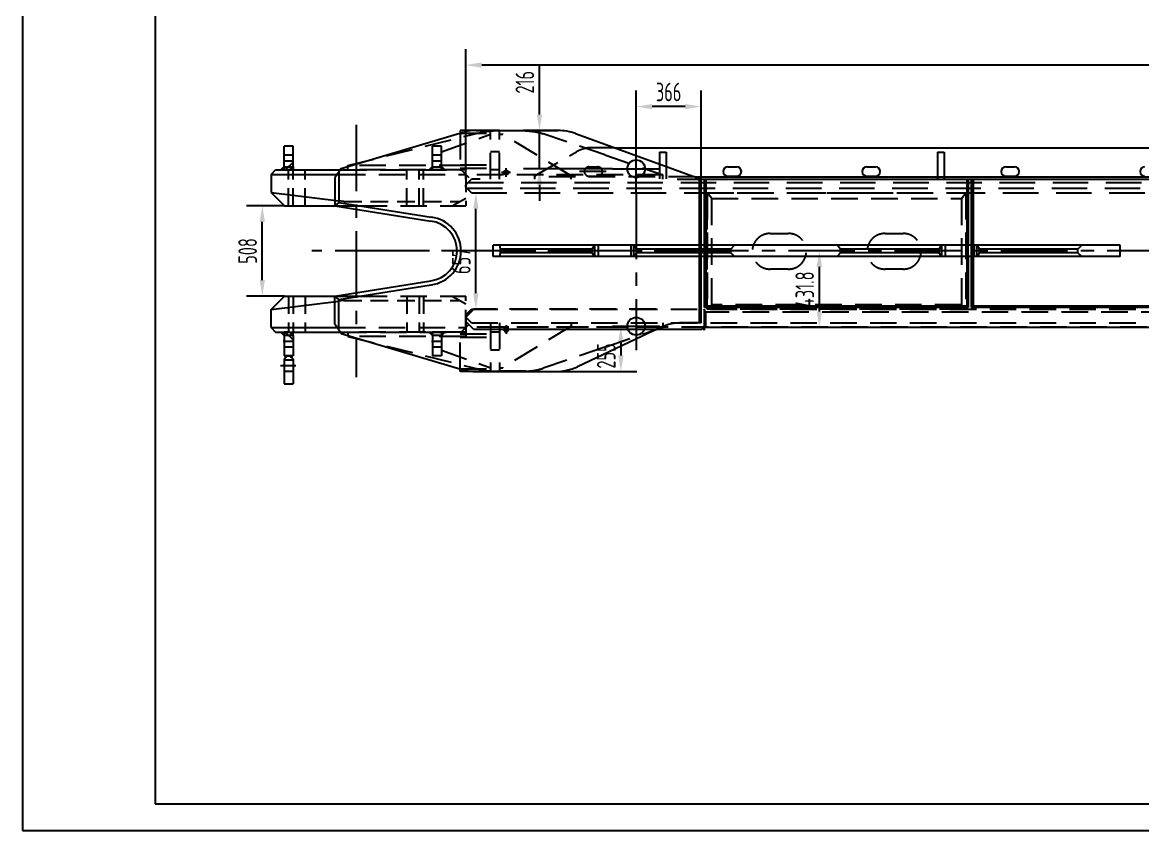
# Model space of a CAD drawing. Header units: millimetres. Extents: x 0 to 12600, y -354 to 8910.
# Drawn here: x 0 to 6322, y 0 to 4558 of the extents above; entities that cross this region are included whole.
import ezdxf

# ---------------------------------------------------------------- set-up
doc = ezdxf.new("R2010")
doc.units = ezdxf.units.MM
doc.header["$LTSCALE"] = 300
doc.linetypes.add('F', pattern=[0.75, 0.5, -0.25])
doc.linetypes.add('G', pattern=[2, 1.25, -0.25, 0.25, -0.25])
for name, color, linetype in [('01', 7, 'Continuous'), ('02', 1, 'Continuous'), ('04', 2, 'F'), ('05', 4, 'G'), ('08', 1, 'Continuous'), ('11', 3, 'Continuous')]:
    doc.layers.add(name, color=color, linetype=linetype)
doc.styles.get("Standard").update_dxf_attribs({"font": 'isocp', "width": 0.707, "bigfont": 'intecad.shx'})
doc.dimstyles.new('INTE', dxfattribs={"dimscale": 30, "dimtxt": 3.5, "dimasz": 3, "dimexe": 3, "dimexo": 0, "dimgap": 1, "dimtad": 1, "dimdec": 3, "dimdsep": 46, "dimtxsty": 'Standard', "dimcen": 0, "dimclrd": 1, "dimclre": 1, "dimclrt": 3, "dimaunit": 1, "dimadec": 0, "dimazin": 0, "dimtfac": 1, "dimtdec": 3, "dimtmove": 0, "dimatfit": 0, "dimfxl": 1, "dimarcsym": 0})

# ---------------------------------------------------------------- blocks, each defined once
blk = doc.blocks.new('qw34twqtwqt')
at = {"layer": '01', "color": 7, "linetype": 'Continuous', "ltscale": 1.333333}
blk.add_line((-6108.6, 13711.9), (-11147.4, 13711.9), dxfattribs=at)
at = {"layer": '04', "color": 2, "linetype": 'F', "ltscale": 1.333333}
for p, q in [((-4820.6, 13787.9), (-12379.1, 13787.9)), ((-4820.6, 13787.9), (-4788.6, 13755.9)), ((-4795.6, 13762.9), (-12302.6, 13762.9)), ((-4801.6, 13730.9), (-12302.6, 13730.9)), ((-4788.6, 13743.9), (-4820.6, 13711.9)), ((-4788.6, 13755.9), (-4788.6, 13743.9))]:
    blk.add_line(p, q, dxfattribs=at)
at = {"layer": '04', "color": 2, "linetype": 'F'}
for p, q in [((-5982.4, 13711.9), (-6108.6, 13711.9)), ((-4869.4, 13711.9), (-4820.6, 13711.9))]:
    blk.add_line(p, q, dxfattribs=at)
blk = doc.blocks.new('*D6')
at = {"layer": '08', "color": 1, "lineweight": -2}
for p, q in [((2534, 3597.6), (2649.2, 3597.6)), ((2559.2, 3030.6), (2559.2, 3507.6)), ((2534, 2940.6), (2649.2, 2940.6))]:
    blk.add_line(p, q, dxfattribs=at)
at = {"layer": '08', "color": 1}
for points in [[(2544.2, 3507.6), (2574.2, 3507.6), (2559.2, 3597.6)], [(2544.2, 3030.6), (2574.2, 3030.6), (2559.2, 2940.6)]]:
    blk.add_solid(points, dxfattribs=at)
at = {"layer": 'Defpoints', "color": 0}
for p in [(2534, 3597.6), (2559.2, 3597.6), (2534, 2940.6)]:
    blk.add_point(p, dxfattribs=at)
at = {"layer": '08', "color": 3, "insert": (2476.7, 3211), "char_height": 105, "attachment_point": 5, "rotation": 90}
blk.add_mtext('657', dxfattribs=at)
blk = doc.blocks.new('*D55')
at = {"layer": '02', "color": 1, "linetype": 'Continuous', "lineweight": -2}
for p, q in [((2502, 3701.1), (2502, 4407.7)), ((10792, 3806.1), (10792, 4407.7)), ((10702, 4317.7), (2592, 4317.7))]:
    blk.add_line(p, q, dxfattribs=at)
at = {"layer": '02', "color": 1, "linetype": 'Continuous'}
for points in [[(2592, 4332.7), (2592, 4302.7), (2502, 4317.7)], [(10702, 4332.7), (10702, 4302.7), (10792, 4317.7)]]:
    blk.add_solid(points, dxfattribs=at)
at = {"layer": 'Defpoints', "color": 0, "linetype": 'Continuous'}
for p in [(2502, 4317.7), (10792, 3806.1), (2502, 3701.1)]:
    blk.add_point(p, dxfattribs=at)
at = {"layer": '02', "color": 3, "linetype": 'Continuous', "insert": (6647, 4400.2), "char_height": 105, "attachment_point": 5}
blk.add_mtext('8290', dxfattribs=at)
blk = doc.blocks.new('qw3werwwaeewwrwrwer')
at = {"layer": '02', "linetype": 'Continuous'}
for points in [[(14454.3, 8340.9), (14473.3, 8340.9), (14473.3, 8321.9)], [(14542.3, 8340.9), (14523.3, 8340.9), (14523.3, 8321.9)], [(15311, 8340.9), (15311, 8321.9), (15330, 8340.9)], [(15380, 8340.9), (15361, 8340.9), (15361, 8321.9)]]:
    blk.add_hatch(color=1, dxfattribs=at).paths.add_polyline_path(points)
at = {"ltscale": 0.666667}
for p, q in [((15358.3, 8543.9), (14930.4, 8543.9)), ((15434.3, 8467.9), (15358.3, 8543.9)), ((15434.3, 8467.9), (15052.3, 8515.3)), ((15434.3, 8365.9), (15434.3, 8467.9))]:
    blk.add_line(p, q, dxfattribs=at)
for p, q in [((15330, 8340.9), (15311, 8321.9)), ((15311, 8321.9), (15311, 8207.4)), ((15330, 8340.9), (15361, 8340.9)), ((15361, 8340.9), (15361, 8207.4)), ((15311, 8207.4), (15361, 8207.4))]:
    blk.add_line(p, q)
at = {"layer": '01'}
for q in [(15052.3, 8365.9), (15409.3, 8340.9)]:
    blk.add_line((15434.3, 8365.9), q, dxfattribs=at)
at = {"layer": '01', "color": 7, "linetype": 'Continuous'}
blk.add_line((15409.3, 8340.9), (15044.9, 8340.9), dxfattribs=at)
at = {"layer": '02', "color": 1, "linetype": 'Continuous'}
for p, q in [((14473.3, 8321.9), (14454.3, 8340.9)), ((14523.3, 8321.9), (14542.3, 8340.9)), ((15311, 8321.9), (15311, 8340.9)), ((15361, 8321.9), (15380, 8340.9))]:
    blk.add_line(p, q, dxfattribs=at)
at = {"layer": '04', "color": 2, "linetype": 'F', "ltscale": 0.666667}
for p, q in [((14336.3, 8365.9), (14336.3, 8543.9)), ((14412.3, 8543.9), (14336.3, 8500)), ((14575, 8543.9), (14575, 8340.9)), ((14600, 8543.9), (14600, 8340.9)), ((14668.3, 8543.9), (14668.3, 8340.9)), ((15242.7, 8543.9), (15242.7, 8340.9)), ((15311, 8543.9), (15311, 8340.9)), ((15336, 8543.9), (15336, 8340.9)), ((15023.5, 8518.9), (14369, 8518.9))]:
    blk.add_line(p, q, dxfattribs=at)
at = {"layer": '04', "color": 2, "linetype": 'F'}
for p, q in [((14930.4, 8543.9), (14336.3, 8543.9)), ((15023.5, 8518.9), (15052.3, 8515.3)), ((14336.3, 8365.9), (14361.3, 8340.9)), ((15052.3, 8365.9), (14336.3, 8365.9)), ((15044.9, 8340.9), (14361.3, 8340.9)), ((14473.3, 8340.9), (14523.3, 8340.9)), ((14473.3, 8340.9), (14473.3, 8207.4)), ((14523.3, 8323.4), (14473.3, 8323.4)), ((14523.3, 8340.9), (14523.3, 8207.4)), ((15355, 8340.9), (15311, 8296.9)), ((15361, 8323.4), (15312.5, 8323.4)), ((14523.3, 8256.4), (14473.3, 8256.4)), ((15361, 8256.4), (15311, 8256.4)), ((14473.3, 8207.4), (14523.3, 8207.4))]:
    blk.add_line(p, q, dxfattribs=at)
at = {"layer": '05', "color": 4, "linetype": 'G'}
for p, q in [((14529.4, 8289.9), (14468.8, 8289.9)), ((15367.1, 8289.9), (15306.5, 8289.9))]:
    blk.add_line(p, q, dxfattribs=at)
blk = doc.blocks.new('WEWETRW4T')
for p, q in [((-2706.7, 5797.4), (-7816.5, 5797.4)), ((-4460.5, 5792.9), (-4510.5, 5792.9)), ((-3676.5, 5792.9), (-3726.5, 5792.9)), ((-2892.5, 5792.9), (-2942.5, 5792.9)), ((-4460.5, 5740.9), (-4510.5, 5740.9)), ((-4460.5, 5740.9), (-4510.5, 5740.9)), ((-3676.5, 5740.9), (-3726.5, 5740.9)), ((-2892.5, 5740.9), (-2942.5, 5740.9)), ((-2253.1, 5632.4), (-7957.4, 5632.4))]:
    blk.add_line(p, q)
for centre, start, end in [((-5244.5, 5766.9), 270, 90), ((-4510.5, 5766.9), 90, 270), ((-4460.5, 5766.9), 270, 90), ((-3726.5, 5766.9), 90, 270), ((-3676.5, 5766.9), 270, 90), ((-2942.5, 5766.9), 90, 270), ((-2892.5, 5766.9), 270, 90)]:
    blk.add_arc(centre, 26, start, end)
at = {"layer": '04', "color": 2, "linetype": 'F'}
for p, q in [((-2706.7, 5797.4), (-1803.5, 5797.4)), ((-2108.5, 5792.9), (-2158.5, 5792.9)), ((-1803.5, 5791.4), (-2037.6, 5656.3)), ((-1803.5, 5810.4), (-1803.5, 5791.4)), ((-2108.5, 5740.9), (-2158.5, 5740.9)), ((-2253.1, 5632.4), (-2126.6, 5632.4))]:
    blk.add_line(p, q, dxfattribs=at)
for centre, radius, start, end in [((-2158.5, 5766.9), 26, 90, 270), ((-2108.5, 5766.9), 26, 270, 90), ((-2126.6, 5810.4), 178, 270, 300)]:
    blk.add_arc(centre, radius, start, end, dxfattribs=at)
at = {"layer": '05', "color": 4, "linetype": 'G'}
blk.add_line((-2206.2, 5766.9), (-2055.8, 5766.9), dxfattribs=at)
blk = doc.blocks.new('eew')
at = {"layer": '01'}
for p, q in [((17927.9, 13043.6), (21465.9, 13043.6)), ((17927.9, 13043.6), (17927.9, 12979.6)), ((18165.9, 13021.6), (18143.9, 13043.6)), ((18734.3, 13043.6), (18720.7, 13021.6)), ((18735.3, 13043.6), (18933.3, 13043.6)), ((18735.6, 13043.6), (18735.6, 12979.6)), ((18754.1, 12979.6), (18754.1, 13043.6)), ((18915.6, 12979.6), (18915.6, 13043.6)), ((18934.2, 13043.6), (18934.2, 12979.6)), ((18935.5, 13043.6), (18949.1, 13021.6)), ((19524.4, 13043.6), (19504.9, 13021.6)), ((20103.8, 13043.6), (20124.9, 13021.6)), ((20670.1, 13043.6), (20656.5, 13021.6)), ((20657, 13043.6), (20879.6, 13043.6)), ((20671.4, 13043.6), (20671.4, 12979.6)), ((20690, 12979.6), (20690, 13043.6)), ((20874.3, 12979.6), (20874.3, 13043.6)), ((20892.9, 13043.6), (20892.9, 12979.6)), ((20894.1, 13043.6), (20907.8, 13021.6)), ((21429, 13043.6), (21423.9, 13021.6)), ((21465.9, 13043.6), (21465.9, 12979.6)), ((17927.9, 12979.6), (21465.9, 12979.6)), ((18165.9, 13001.6), (18143.9, 12979.6)), ((18165.9, 13021.6), (18720.7, 13021.6)), ((18165.9, 13021.6), (18165.9, 13001.6)), ((18165.9, 13001.6), (18720.7, 13001.6)), ((18720.7, 13021.6), (18720.7, 13001.6)), ((18720.7, 13001.6), (18734.3, 12979.6)), ((18949.1, 13001.6), (18935.5, 12979.6)), ((18949.1, 13021.6), (19504.9, 13021.6)), ((18949.1, 13021.6), (18949.1, 13001.6)), ((18949.1, 13001.6), (19504.9, 13001.6)), ((19504.9, 13021.6), (19504.9, 13001.6)), ((19504.9, 13001.6), (19524.4, 12979.6)), ((20124.9, 13001.6), (20103.8, 12979.6)), ((20124.9, 13021.6), (20656.5, 13021.6)), ((20124.9, 13021.6), (20124.9, 13001.6)), ((20124.9, 13001.6), (20656.5, 13001.6)), ((20656.5, 13021.6), (20656.5, 13001.6)), ((20656.5, 13001.6), (20670.1, 12979.6)), ((20907.8, 13001.6), (20894.1, 12979.6)), ((20907.8, 13021.6), (21423.9, 13021.6)), ((20907.8, 13021.6), (20907.8, 13001.6)), ((20907.8, 13001.6), (21423.9, 13001.6)), ((21423.9, 13021.6), (21423.9, 13001.6)), ((21423.9, 13001.6), (21429, 12979.6))]:
    blk.add_line(p, q, dxfattribs=at)
blk = doc.blocks.new('*D126')
at = {"layer": '08', "color": 1, "lineweight": -2}
for p, q in [((3464, 3851.6), (3464, 4173.3)), ((3830, 3674.1), (3830, 4173.3)), ((3740, 4083.3), (3554, 4083.3))]:
    blk.add_line(p, q, dxfattribs=at)
at = {"layer": '08', "color": 1}
for points in [[(3554, 4098.3), (3554, 4068.3), (3464, 4083.3)], [(3740, 4098.3), (3740, 4068.3), (3830, 4083.3)]]:
    blk.add_solid(points, dxfattribs=at)
at = {"layer": 'Defpoints', "color": 0}
for p in [(3464, 4083.3), (3464, 3851.6), (3830, 3674.1)]:
    blk.add_point(p, dxfattribs=at)
at = {"layer": '08', "color": 3, "insert": (3647, 4165.8), "char_height": 105, "attachment_point": 5}
blk.add_mtext('366', dxfattribs=at)
blk = doc.blocks.new('*D127')
at = {"layer": '08', "color": 1, "lineweight": -2}
for p, q in [((2918.1, 4038.6), (2918.1, 4312.9)), ((3021.8, 3948.6), (2828.1, 3948.6)), ((2918.1, 3732.6), (2918.1, 3948.6)), ((3329.7, 3732.6), (2828.1, 3732.6)), ((2918.1, 3642.6), (2918.1, 3552.6))]:
    blk.add_line(p, q, dxfattribs=at)
at = {"layer": '08', "color": 1}
for points in [[(2903.1, 4038.6), (2933.1, 4038.6), (2918.1, 3948.6)], [(2903.1, 3642.6), (2933.1, 3642.6), (2918.1, 3732.6)]]:
    blk.add_solid(points, dxfattribs=at)
at = {"layer": 'Defpoints', "color": 0}
for p in [(2918.1, 3948.6), (3021.8, 3948.6), (3329.7, 3732.6)]:
    blk.add_point(p, dxfattribs=at)
at = {"layer": '08', "color": 3, "insert": (2835.6, 4220.7), "char_height": 105, "attachment_point": 5, "rotation": 90}
blk.add_mtext('216', dxfattribs=at)
blk = doc.blocks.new('*D128')
at = {"layer": '08', "color": 1, "lineweight": -2}
for p, q in [((3329.7, 2844.6), (3467.4, 2844.6)), ((3377.4, 2754.6), (3377.4, 2679.6)), ((3008.8, 2589.6), (3467.4, 2589.6))]:
    blk.add_line(p, q, dxfattribs=at)
at = {"layer": '08', "color": 1}
for points in [[(3362.4, 2754.6), (3392.4, 2754.6), (3377.4, 2844.6)], [(3362.4, 2679.6), (3392.4, 2679.6), (3377.4, 2589.6)]]:
    blk.add_solid(points, dxfattribs=at)
at = {"layer": 'Defpoints', "color": 0}
for p in [(3329.7, 2844.6), (3008.8, 2589.6), (3377.4, 2589.6)]:
    blk.add_point(p, dxfattribs=at)
at = {"layer": '08', "color": 3, "insert": (3294.9, 2677), "char_height": 105, "attachment_point": 5, "rotation": 90}
blk.add_mtext('255', dxfattribs=at)
blk = doc.blocks.new('wqewweew')
at = {"layer": '04', "color": 2, "linetype": 'F'}
for p, q in [((12504.3, 7932.6), (12504.3, 7913.6)), ((12504.3, 7913.6), (12891.3, 7678.6)), ((12910.3, 7932.6), (12910.3, 7678.6)), ((12910.3, 7678.6), (12891.3, 7678.6))]:
    blk.add_line(p, q, dxfattribs=at)
blk.add_circle((12872.3, 7894.6), 13, dxfattribs=at)
at = {"layer": '05', "color": 4, "linetype": 'G'}
for p, q in [((12872.3, 7919.6), (12872.3, 7869.6)), ((12847.3, 7894.6), (12897.3, 7894.6))]:
    blk.add_line(p, q, dxfattribs=at)
blk = doc.blocks.new('*D135')
at = {"layer": '08', "color": 1, "lineweight": -2}
for p, q in [((1480, 3523.1), (1263.9, 3523.1)), ((1353.9, 3105.1), (1353.9, 3433.1)), ((1480, 3015.1), (1263.9, 3015.1))]:
    blk.add_line(p, q, dxfattribs=at)
at = {"layer": '08', "color": 1}
for points in [[(1338.9, 3433.1), (1368.9, 3433.1), (1353.9, 3523.1)], [(1338.9, 3105.1), (1368.9, 3105.1), (1353.9, 3015.1)]]:
    blk.add_solid(points, dxfattribs=at)
at = {"layer": 'Defpoints', "color": 0}
for p in [(1353.9, 3523.1), (1480, 3523.1), (1480, 3015.1)]:
    blk.add_point(p, dxfattribs=at)
at = {"layer": '08', "color": 3, "insert": (1271.4, 3269.1), "char_height": 105, "attachment_point": 5, "rotation": 90}
blk.add_mtext('508', dxfattribs=at)
blk = doc.blocks.new('wewweww')
at = {"layer": '01'}
blk.add_line((10893.8, 5043.3), (10943.8, 5043.3), dxfattribs=at)
at = {"layer": '04', "color": 2, "linetype": 'F'}
for p, q in [((10893.8, 5318.3), (10893.8, 5043.3)), ((10943.8, 5318.3), (10943.8, 5043.3)), ((10893.8, 5265.3), (10943.8, 5265.3)), ((10893.8, 5163.3), (10943.8, 5163.3))]:
    blk.add_line(p, q, dxfattribs=at)
blk = doc.blocks.new('wwewew')
at = {"layer": '04', "color": 2, "linetype": 'F'}
for p, q in [((20664.8, 6400.3), (20846.8, 6400.3)), ((21667.4, 6204.3), (20920.2, 6391.3)), ((20218.7, 6264.9), (20566, 6383.8)), ((20218.7, 6264.9), (19889.8, 6152.3)), ((21002.8, 6204.3), (21667.4, 6204.3)), ((21002.8, 6127.3), (21002.8, 6204.3)), ((21667.4, 6179.3), (21667.4, 6204.3)), ((19889.8, 6152.3), (21002.8, 6152.3)), ((19889.8, 6127.3), (19889.8, 6152.3)), ((21002.8, 6179.8), (21667.4, 6179.8))]:
    blk.add_line(p, q, dxfattribs=at)
for centre, start, end in [((20664.8, 6095.3), 90, 108.90298), ((20846.8, 6095.3), 76.07914, 90)]:
    blk.add_arc(centre, 305, start, end, dxfattribs=at)
blk = doc.blocks.new('A$C458C32FF')
for p, q in [((0, 1651), (372.5, 1651)), ((0, 0), (0, 1651)), ((436.5, 1651), (724, 1651)), ((716.1, 1643.1), (724, 1651)), ((724, 1651), (724, 0)), ((0, 1643.1), (372.5, 1643.1)), ((436.5, 1643.1), (716.1, 1643.1)), ((716.1, 1643.1), (716.1, 7.9)), ((0, 7.9), (372.5, 7.9)), ((436.5, 7.9), (716.1, 7.9)), ((716.1, 7.9), (724, 0)), ((372.5, 0), (0, 0)), ((724, 0), (436.5, 0))]:
    blk.add_line(p, q)
at = {"layer": '04', "color": 2, "linetype": 'F'}
for p, q in [((372.5, 1651), (436.5, 1651)), ((436.5, 1643.1), (372.5, 1643.1)), ((436.5, 7.9), (372.5, 7.9)), ((436.5, 0), (372.5, 0))]:
    blk.add_line(p, q, dxfattribs=at)
blk = doc.blocks.new('*D187')
at = {"layer": '08', "color": 1, "lineweight": -2}
for p, q in [((4523, 3269.1), (4407.7, 3269.1)), ((4497.7, 2927.3), (4497.7, 3179.1)), ((4547, 2837.3), (4407.7, 2837.3))]:
    blk.add_line(p, q, dxfattribs=at)
at = {"layer": '08', "color": 1}
for points in [[(4482.7, 3179.1), (4512.7, 3179.1), (4497.7, 3269.1)], [(4482.7, 2927.3), (4512.7, 2927.3), (4497.7, 2837.3)]]:
    blk.add_solid(points, dxfattribs=at)
at = {"layer": 'Defpoints', "color": 0}
for p in [(4497.7, 3269.1), (4523, 3269.1), (4547, 2837.3)]:
    blk.add_point(p, dxfattribs=at)
at = {"layer": '08', "color": 3, "insert": (4415.2, 3053.2), "char_height": 105, "attachment_point": 5, "rotation": 90}
blk.add_mtext('431.8', dxfattribs=at)
blk = doc.blocks.new('wqwwwwerrtrrrr')
at = {"layer": '04', "color": 2, "linetype": 'F'}
for p, q in [((11210.6, -3043.9), (3728.1, -3043.9)), ((11210.6, -3043.9), (11242.6, -3075.9)), ((11242.6, -3087.9), (11210.6, -3119.9)), ((11242.6, -3075.9), (11242.6, -3087.9)), ((11210.6, -3119.9), (3728.6, -3119.9))]:
    blk.add_line(p, q, dxfattribs=at)
blk = doc.blocks.new('e')
at = {"layer": '01', "color": 7, "linetype": 'Continuous'}
for p, q in [((4624.2, -1866.2), (4669.3, -1866.2)), ((9321.2, -1866.2), (10609.2, -1866.2))]:
    blk.add_line(p, q, dxfattribs=at)
at = {"layer": '04', "color": 2, "linetype": 'F'}
for p, q in [((4336.2, -1879.2), (4349.2, -1866.2)), ((4336.2, -1879.2), (10622.2, -1879.2)), ((4336.2, -1980.2), (4336.2, -1879.2)), ((10609.2, -1866.2), (10654.2, -1911.2)), ((10654.2, -1935.2), (10609.2, -1980.2)), ((10654.2, -1935.2), (10654.2, -1911.2)), ((4667.1, -1963.9), (9300.2, -1963.9)), ((9581.3, -1980.2), (10609.2, -1980.2))]:
    blk.add_line(p, q, dxfattribs=at)
at = {"layer": '04'}
for p, q in [((4624, -1866.1), (4349.2, -1866.2)), ((4641.2, -1980.2), (4641.2, -1866.2)), ((4667.1, -1963.9), (4667.1, -1879.2)), ((9300.2, -1963.9), (9300.2, -1879.2)), ((9308.2, -1980.2), (9308.2, -1876.9)), ((4641.2, -1980.2), (4667.1, -1963.9)), ((9300.2, -1963.9), (9308.2, -1980.2))]:
    blk.add_line(p, q, dxfattribs=at)
blk = doc.blocks.new('qwewqeww')
for p, q in [((33539.2, 6314.5), (34008, 6536.8)), ((34579.6, 6562.9), (34131.5, 6562.9)), ((35341.2, 6349), (34651.8, 6554.3)), ((35341.2, 6349), (35376.2, 6296.4)), ((35354.2, 6329.4), (35354.2, 6156.8)), ((33310.2, 6288.4), (33310.2, 5478.4)), ((33310.2, 6288.4), (33415.7, 6288.4)), ((33318.2, 6288.4), (33318.2, 5475.7)), ((35376.2, 6296.4), (35376.2, 6137.4)), ((35354.2, 6156.8), (34832.9, 6073.9)), ((35376.2, 6137.4), (34835.7, 6052.1)), ((35354.2, 6156.8), (35376.2, 6137.4)), ((35354.2, 5610.1), (34832.9, 5693)), ((35376.2, 5629.4), (34835.7, 5714.8)), ((35354.2, 5610.1), (35376.2, 5629.4)), ((35376.2, 5470.4), (35376.2, 5629.4)), ((35354.2, 5437.4), (35354.2, 5610.1)), ((34018.4, 5220.8), (33310.2, 5478.4)), ((35341.2, 5417.9), (35376.2, 5470.4)), ((35341.2, 5417.9), (34651.8, 5212.6)), ((34579.6, 5203.9), (34118.5, 5203.9))]:
    blk.add_line(p, q)
for centre, radius, start, end in [((34131.5, 6257.9), 305, 90, 113.88098), ((34579.6, 6257.9), 305, 76.3183, 90), ((33415.7, 6593.4), 305, 270, 293.88098), ((34857.1, 5883.4), 192, 97.24491, 262.75509), ((34857.1, 5883.4), 170, 97.24491, 262.75509), ((34118.5, 5508.9), 305, 250.83928, 270), ((34579.6, 5508.9), 305, 270, 283.6817)]:
    blk.add_arc(centre, radius, start, end)
at = {"layer": '05', "color": 4, "linetype": 'G'}
blk.add_line((33200.4, 5883.4), (35506.7, 5883.4), dxfattribs=at)
blk = doc.blocks.new('EEEETWWETWEWERT')
for p, q in [((6598, 2765.1), (8087, 2765.1)), ((6605.9, 2757.2), (6598, 2765.1)), ((6598, 2477.6), (6598, 2765.1)), ((6605.9, 2757.2), (8079, 2757.2)), ((6605.9, 2477.6), (6605.9, 2757.2)), ((8079, 2757.2), (8087, 2765.1)), ((8079, 2477.6), (8079, 2757.2)), ((8087, 2765.1), (8087, 2477.6)), ((6598, 2041.1), (6598, 2413.6)), ((6605.9, 2041.1), (6605.9, 2413.6)), ((8079, 2041.1), (8079, 2413.6)), ((8087, 2413.6), (8087, 2041.1)), ((8087, 2041.1), (6598, 2041.1))]:
    blk.add_line(p, q)
at = {"layer": '04', "color": 2, "linetype": 'F'}
for p, q in [((6598, 2477.6), (6598, 2413.6)), ((6605.9, 2413.6), (6605.9, 2477.6)), ((8079, 2479), (8079, 2413.6)), ((8087, 2477.6), (8087, 2413.6))]:
    blk.add_line(p, q, dxfattribs=at)
blk = doc.blocks.new('w4w43w')
at = {"layer": '04', "color": 2, "linetype": 'F'}
for p, q in [((-4702.7, 4915.4), (-4702.7, 6375.4)), ((-4702.7, 6375.4), (-4045.7, 6375.4)), ((-4670.7, 6350.4), (-4702.7, 6375.4)), ((-4670.7, 4940.4), (-4670.7, 6350.4)), ((-4670.7, 6350.4), (-4070.7, 6350.4)), ((-4070.7, 6350.4), (-4045.7, 6375.4)), ((-4070.7, 6350.4), (-4070.7, 4940.4)), ((-4045.7, 6375.4), (-4045.7, 4915.4)), ((-4472.7, 5919.4), (-4472.7, 6020.4)), ((-4272.2, 6020.4), (-4272.2, 5919.4)), ((-4472.7, 5271.4), (-4472.7, 5372.4)), ((-4272.2, 5372.4), (-4272.2, 5271.4)), ((-4670.7, 4940.4), (-4702.7, 4915.4)), ((-4070.7, 4940.4), (-4670.7, 4940.4)), ((-4070.7, 4940.4), (-4045.7, 4915.4)), ((-4045.7, 4915.4), (-4702.7, 4915.4))]:
    blk.add_line(p, q, dxfattribs=at)
for centre, start, end in [((-4372.4, 6022.2), 359.0085, 180.9915), ((-4372.4, 5917.7), 179.0085, 0.9915), ((-4372.4, 5374.2), 359.0085, 180.9915), ((-4372.4, 5269.7), 179.0085, 0.9915)]:
    blk.add_arc(centre, 100.3, start, end, dxfattribs=at)
blk = doc.blocks.new('wwewwe')
at = {"layer": '05'}
blk.add_blockref('w4w43w', (0, 0), dxfattribs=at)
blk = doc.blocks.new('WEWEWEERT')
at = {"layer": '01', "color": 7, "linetype": 'Continuous'}
for p, q in [((10785.3, 2503.7), (10876.1, 2503.7)), ((10876.1, 2503.7), (10876.1, 2517.9))]:
    blk.add_line(p, q, dxfattribs=at)
at = {"layer": '04', "color": 2, "linetype": 'F'}
for p, q in [((10876.1, 2716.7), (10704.1, 2716.7)), ((10876.1, 2696.7), (10704.1, 2696.7)), ((10876.1, 2517.9), (10876.1, 2716.7)), ((10876.1, 2519.2), (10704.1, 2519.2)), ((10704.1, 2503.7), (10785.3, 2503.7))]:
    blk.add_line(p, q, dxfattribs=at)
blk = doc.blocks.new('*U276')
at = {"layer": '01'}
for points in [[(25, 292), (25, 5)], [(25, 5), (415, 5)]]:
    blk.add_lwpolyline(points, dxfattribs=at)
at = {"layer": '02'}
for points in [[(0, 297), (0, 0)], [(0, 0), (420, 0)]]:
    blk.add_lwpolyline(points, dxfattribs=at)

msp = doc.modelspace()

# ---------------------------------------------------------------- hatches: boundary and pattern name
at = {"layer": '02'}
for points in [[(1496.3153, 2678.5513), (1477.3153, 2678.5513), (1477.3153, 2659.5513)], [(1527.3153, 2678.5513), (1508.3153, 2678.5513), (1527.3153, 2659.5513)]]:
    msp.add_hatch(color=256, dxfattribs=at).paths.add_polyline_path(points)

# ---------------------------------------------------------------- linework, layer by layer
for p, q in [((1477.3153, 2659.5513), (1496.3153, 2678.5513)), ((1477.3153, 2659.5513), (1477.3153, 2519.5513)), ((1496.3153, 2678.5513), (1508.3153, 2678.5513)), ((1508.3153, 2678.5513), (1527.3153, 2659.5513)), ((1527.3153, 2659.5513), (1527.3153, 2519.5513)), ((1527.3153, 2653.5513), (1477.3153, 2653.5513)), ((1477.3153, 2519.5513), (1527.3153, 2519.5513))]:
    msp.add_line(p, q)
at = {"layer": '01'}
msp.add_line((3838.2551, 2832.2513), (3834.9642, 2826.5513), dxfattribs=at)
at = {"layer": '01', "color": 7, "linetype": 'Continuous'}
msp.add_line((8474.9153, 2837.2513), (3846.9153, 2837.2513), dxfattribs=at)
at = {"layer": '01'}
for centre in [(3464.0153, 3732.5513), (3464.0153, 2844.5513)]:
    msp.add_circle(centre, 50, dxfattribs=at)
msp.add_arc((3846.9153, 2827.2513), 10, 90, 150, dxfattribs=at)
at = {"layer": '04'}
for p, q in [((2365.0153, 3827.5513), (2641.8153, 3927.5513)), ((2502.0153, 3701.0513), (2519.2653, 3683.8013)), ((2502.0153, 2837.0513), (2519.2653, 2854.3013)), ((2365.8153, 2710.5513), (2365.0153, 2710.5513)), ((2365.0153, 2710.5513), (2641.8153, 2610.5513))]:
    msp.add_line(p, q, dxfattribs=at)
at = {"layer": '04', "color": 2, "linetype": 'F'}
for p, q in [((3596.0153, 3825.5513), (3634.0153, 3825.5513)), ((3596.0153, 3825.5513), (3596.0153, 3673.5513)), ((3634.0153, 3825.5513), (3634.0153, 3673.5513)), ((5164.0153, 3825.5513), (5202.0153, 3825.5513)), ((5164.0153, 3825.5513), (5164.0153, 3673.5513)), ((5202.0153, 3825.5513), (5202.0153, 3673.5513)), ((3865.0153, 3597.5513), (3865.0153, 2940.5513)), ((1527.3153, 2589.5513), (1477.3153, 2589.5513))]:
    msp.add_line(p, q, dxfattribs=at)
at = {"layer": '05', "color": 4, "linetype": 'G'}
for p, q in [((1882.8153, 3980.7484), (1882.8153, 2557.3543)), ((11297.7483, 3269.0513), (2128.0257, 3269.0513)), ((3842.7374, 2827.2513), (3851.7197, 2827.2513)), ((3846.9153, 2832.9449), (3846.9153, 2821.9913)), ((1543.4561, 2621.5513), (1456.8835, 2621.5513))]:
    msp.add_line(p, q, dxfattribs=at)
at = {"layer": '05'}
for p, q in [((3464.0153, 3598.2024), (3464.0153, 3866.9002)), ((3329.6664, 3732.5513), (3598.3643, 3732.5513)), ((3464.0153, 3598.2024), (3464.0153, 2710.2024)), ((3329.6664, 2844.5513), (3598.3643, 2844.5513))]:
    msp.add_line(p, q, dxfattribs=at)

# ---------------------------------------------------------------- block references
at = {"rotation": 180}
for name, p in [('qw3werwwaeewwrwrwer', (16838.3239, 12066.9311)), ('qw34twqtwqt', (-2286.5471, 17385.404)), ('wqwwwwerrtrrrr', (13744.5692, -179.3334))]:
    msp.add_blockref(name, p, dxfattribs=at)
at = {"xscale": -1}
msp.add_blockref('qw3werwwaeewwrwrwer', (16838.3239, -5528.8285), dxfattribs=at)
at = {"layer": '01'}
for name, p, rotation in [('qwewqeww', (37140.2491, 9152.4879), 180), ('WEWEWEERT', (13345.8919, 6452.2381), 180), ('wewweww', (13585.5818, 8991.847), 180), ('wqewweew', (15602.0948, 11606.1239), 180), ('WEWETRW4T', (1088.9898, 9483.9802), 180), ('A$C458C32FF', (5357.0153, 3673.5513), 270), ('eew', (24122.8946, 16280.6774), 180), ('wwewew', (23504.7937, 8991.847), 180)]:
    msp.add_blockref(name, p, dxfattribs=dict(at, rotation=rotation))
at = {"layer": '01', "xscale": -1}
for name, p in [('wwewew', (23504.7937, -2453.7444)), ('WEWEWEERT', (13345.8919, 85.8645))]:
    msp.add_blockref(name, p, dxfattribs=at)
at = {"layer": '01', "color": 7, "linetype": 'Continuous', "rotation": 180}
msp.add_blockref('EEEETWWETWEWERT', (11935.9935, 5714.674), dxfattribs=at)
at = {"layer": '01', "xscale": -1, "rotation": 359.9999999999998}
for name, p in [('wewweww', (13585.5818, -2453.7444)), ('wqewweew', (15602.0948, -5068.0213))]:
    msp.add_blockref(name, p, dxfattribs=at)
at = {"layer": '04', "rotation": 180}
msp.add_blockref('e', (13156.1742, 960.3064), dxfattribs=at)
at = {"layer": '05', "rotation": 270}
msp.add_blockref('wwewwe', (-1050.4292, -1105.1461), dxfattribs=at)
at = {"layer": '11', "xscale": 30, "yscale": 30, "zscale": 30}
msp.add_blockref('*U276', (0, 0), dxfattribs=at)

# ---------------------------------------------------------------- dimensions: what is measured, and where the dimension line sits
at = {"layer": '02', "color": 1, "linetype": 'Continuous'}
dim = msp.add_linear_dim(base=(2502.0153, 4317.7006), p1=(10792.0153, 3806.0989), p2=(2502.0153, 3701.0513), angle=180, dimstyle='INTE', dxfattribs=at)
dim.commit()
dim.dimension.update_dxf_attribs({"geometry": '*D55', "text_midpoint": (6647.0153, 4317.7006), "dimtype": 160})
at = {"layer": '08'}
for base, p1, p2, angle, picture, middle in [((2918.0789, 3948.5513), (3329.6664, 3732.5513), (3021.7856, 3948.5513), 270, '*D127', (2835.5685, 4220.7231)), ((3464.0153, 4083.2702), (3830.0153, 3674.0513), (3464.0153, 3851.5513), 180, '*D126', (3647.0153, 4165.7702)), ((1353.8516, 3523.0513), (1480.0153, 3015.0513), (1480.0153, 3523.0513), 270, '*D135', (1271.3516, 3269.0513)), ((4497.7072, 3269.0513), (4547.0218, 2837.2513), (4522.9898, 3269.0513), 270, '*D187', (4415.2072, 3053.1513))]:
    dim = msp.add_linear_dim(base=base, p1=p1, p2=p2, angle=angle, dimstyle='INTE', dxfattribs=at)
    dim.commit()
    dim.dimension.update_dxf_attribs({"geometry": picture, "text_midpoint": middle})
for base, p1, p2, picture, middle in [((2559.2251, 3597.5513), (2534.0153, 2940.5513), (2534.0153, 3597.5513), '*D6', (2559.2251, 3210.9566)), ((3377.4424, 2589.5513), (3329.6664, 2844.5513), (3008.7662, 2589.5513), '*D128', (3377.4424, 2677.0193))]:
    dim = msp.add_linear_dim(base=base, p1=p1, p2=p2, angle=270, dimstyle='INTE', dxfattribs=at)
    dim.commit()
    dim.dimension.update_dxf_attribs({"geometry": picture, "text_midpoint": middle, "dimtype": 160})

doc.saveas('drawing.dxf')
